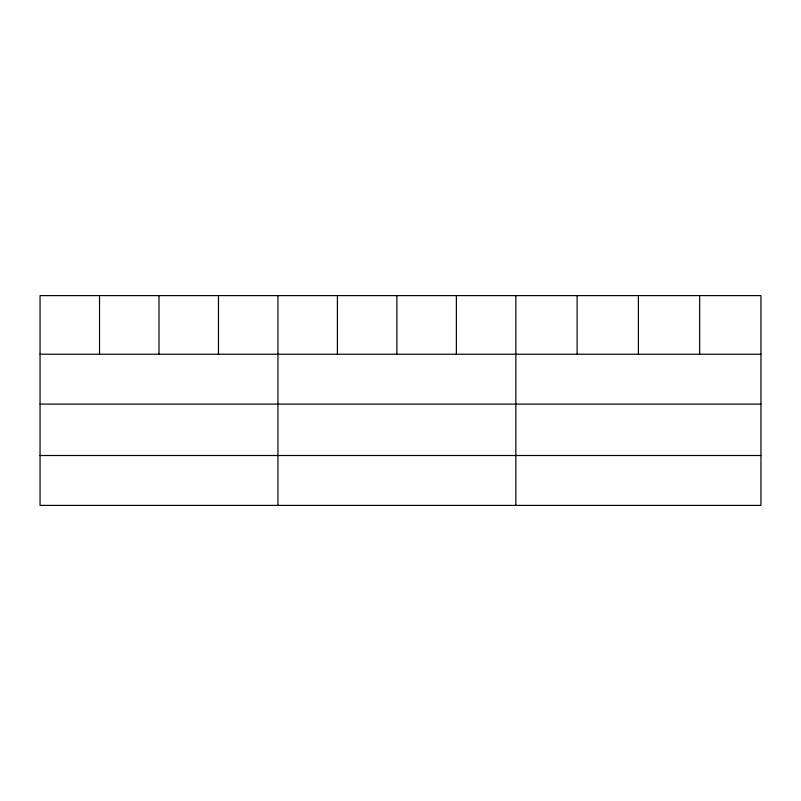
<?xml version="1.0" encoding="UTF-8"?>
<svg xmlns="http://www.w3.org/2000/svg" width="801" height="801" viewBox="0 0 801 801"><rect width="100%" height="100%" fill="white"/><g stroke="black" fill="none" stroke-linecap="round" stroke-linejoin="round"><path stroke-width="1.2" d="M760.95 404.105L760.95 295.609L40.05 295.609L40.05 505.391L760.95 505.391L760.95 404.105L40.05 404.105M40.05 354.222L760.95 354.222M40.05 455.509L760.95 455.509M699.673 295.609L699.673 354.222M638.397 295.609L638.397 354.222M577.12 295.609L577.12 354.222M515.844 295.609L515.844 505.391M456.37 295.609L456.37 354.222M396.895 295.609L396.895 354.222M337.421 295.609L337.421 354.222M277.947 295.609L277.947 505.391M218.473 295.609L218.473 354.222M158.999 295.609L158.999 354.222M99.524 295.609L99.524 354.222"/></g></svg>
